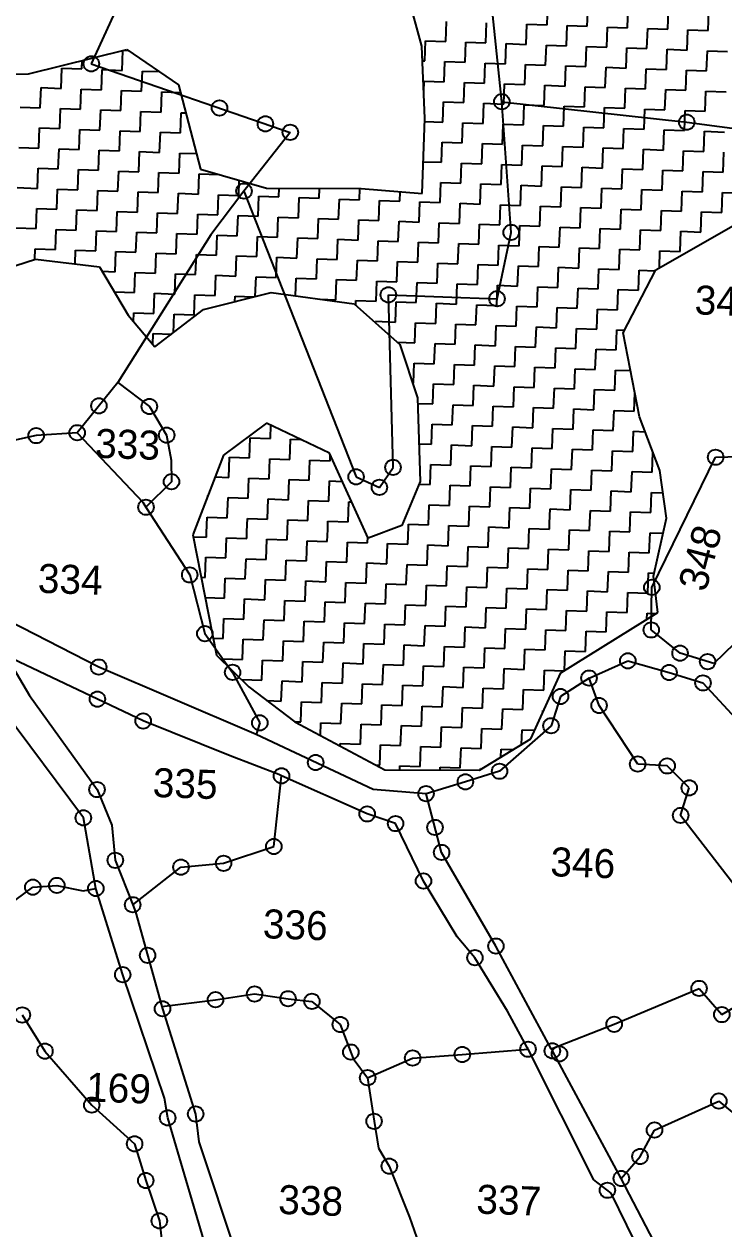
# Model space of a CAD drawing. Header units: metres. Extents: x 287345 to 291891, y 1993918 to 1999987.
# Drawn here: x 289617 to 289967, y 1996888 to 1997489 of the extents above; entities that cross this region are included whole.
import ezdxf
from ezdxf.enums import TextEntityAlignment as Align

# ---------------------------------------------------------------- set-up
doc = ezdxf.new("R2010")
doc.units = ezdxf.units.M
doc.header["$MEASUREMENT"] = 0
for name, color, linetype in [('POLY_HATCH', 12, 'Continuous'), ('POLY_PARCEL', 6, 'Continuous'), ('POLY_ROAD', 30, 'Continuous'), ('TEXT_PARCEL', 7, 'Continuous')]:
    doc.layers.add(name, color=color, linetype=linetype)
doc.styles.add('TEXT_MAP', font='')
doc.styles.get('TEXT_MAP').set_extended_font_data('Kruti Dev 050')

msp = doc.modelspace()

# ---------------------------------------------------------------- linework, layer by layer
for centre in [(289650.51, 1997469.42), (289855.59, 1997450.48), (289714.54, 1997447.39), (289737.47, 1997439.49), (289947.95, 1997440.27), (289749.93, 1997435.21), (289726.78, 1997405.89), (289860.27, 1997385.25), (289798.9, 1997354.07), (289853.18, 1997352.15), (289654.31, 1997298.68), (289679.5, 1997298.32), (289622.97, 1997283.83), (289643.47, 1997285.25), (289688.14, 1997284.03), (289962.4, 1997273), (289782.77, 1997263.22), (289801.24, 1997267.95), (289690.55, 1997260.82), (289794.43, 1997257.97), (289677.82, 1997248.06), (289699.67, 1997214.25), (289930.51, 1997208.06), (289707.24, 1997184.94), (289930.22, 1997186.82), (289944.61, 1997175.22), (289654.2, 1997168.25), (289918.55, 1997171.38), (289958.38, 1997170.98), (289721.08, 1997165.63), (289899.15, 1997162.76), (289939.15, 1997165.57), (289956.07, 1997160.35), (289653.55, 1997152.25), (289884.9, 1997153.57), (289904.16, 1997149.09), (289676.44, 1997141.35), (289734.72, 1997140.41), (289880.16, 1997138.97), (289762.57, 1997120.64), (289923.46, 1997119.86), (289938.2, 1997118.92), (289745.52, 1997113.99), (289854.45, 1997116.25), (289653.37, 1997107.09), (289837.38, 1997110.95), (289949.21, 1997107.98), (289817.74, 1997105.05), (289788.3, 1997094.94), (289944.92, 1997094.21), (289646.54, 1997093), (289802.51, 1997090.13), (289822.2, 1997088.21), (289741.67, 1997078.68), (289825.51, 1997075.72), (289662.51, 1997071.8), (289716.6, 1997070.29), (289695.31, 1997068.39), (289621.31, 1997058.37), (289633.29, 1997059.27), (289652.77, 1997057.71), (289816.45, 1997061.46), (289671.19, 1997049.6), (289852.63, 1997028.98), (289678.61, 1997024.35), (289842.14, 1997023.18), (289666.2, 1997014.69), (289732.09, 1997005.05), (289954.11, 1997007.83), (289686.06, 1996997.67), (289712.53, 1997002.2), (289748.82, 1997002.69), (289760.72, 1997001.38), (289616.05, 1996994.58), (289965.47, 1996994.77), (289774.9, 1996989.83), (289911.69, 1996989.92), (289627.35, 1996976.5), (289780.14, 1996976.05), (289835.85, 1996974.85), (289868.67, 1996977.47), (289880.83, 1996976.66), (289884.39, 1996975.19), (289811.02, 1996973.08), (289788.56, 1996963.26), (289650.72, 1996949.59), (289964.01, 1996951.61), (289702.64, 1996945.13), (289688.67, 1996943.23), (289791.77, 1996941.49), (289931.84, 1996937.14), (289672.15, 1996930.27), (289924.62, 1996923.9), (289799.38, 1996919.12), (289677.7, 1996911.95), (289915.28, 1996912.93), (289908.33, 1996907.07), (289684.51, 1996891.82)]:
    msp.add_circle(centre, 3.85)
at = {"layer": 'POLY_HATCH'}
for p, q in [((289815.64, 1997478.3), (289804.57, 1997518.99)), ((289619.1, 1997464.41), (289668.2, 1997476.57)), ((289668.2, 1997476.57), (289693.99, 1997458.98)), ((289817.14, 1997442.12), (289815.64, 1997478.3)), ((289569.01, 1997463.4), (289619.1, 1997464.41)), ((289693.99, 1997458.98), (289705.02, 1997416.9)), ((289815.82, 1997404.64), (289817.14, 1997442.12)), ((289705.02, 1997416.9), (289738.05, 1997407.4)), ((289738.05, 1997407.4), (289785.32, 1997407.11)), ((289785.32, 1997407.11), (289815.82, 1997404.64)), ((289932.55, 1997366.53), (289973.71, 1997390.08)), ((289583.31, 1997359.43), (289622.68, 1997371.93)), ((289622.68, 1997371.93), (289654.52, 1997368.03)), ((289654.52, 1997368.03), (289668.96, 1997343.89)), ((289916.15, 1997335.15), (289932.55, 1997366.53)), ((289706.6, 1997346.73), (289740.28, 1997355.27)), ((289740.28, 1997355.27), (289781.79, 1997349.63)), ((289682.31, 1997328.14), (289706.6, 1997346.73)), ((289781.79, 1997349.63), (289804.71, 1997329.36)), ((289668.96, 1997343.89), (289682.31, 1997328.14)), ((289924.4, 1997293.17), (289916.15, 1997335.15)), ((289804.71, 1997329.36), (289813.5, 1997302.65)), ((289813.5, 1997302.65), (289814.8, 1997260.92)), ((289737.97, 1997290.04), (289716.55, 1997274.12)), ((289769.42, 1997275.03), (289737.97, 1997290.04)), ((289934.57, 1997266.4), (289924.4, 1997293.17)), ((289716.55, 1997274.12), (289701.24, 1997234.36)), ((289788.77, 1997232.66), (289769.42, 1997275.03)), ((289937.9, 1997242.66), (289934.57, 1997266.4)), ((289814.8, 1997260.92), (289805.68, 1997239)), ((289931.32, 1997213.71), (289937.9, 1997242.66)), ((289805.68, 1997239), (289788.77, 1997232.66)), ((289701.24, 1997234.36), (289713.01, 1997174.19)), ((289933.46, 1997195.57), (289931.32, 1997213.71)), ((289885.11, 1997165.32), (289933.46, 1997195.57)), ((289713.01, 1997174.19), (289729.14, 1997158.34)), ((289870.05, 1997132.51), (289885.11, 1997165.32)), ((289729.14, 1997158.34), (289752.16, 1997140.85)), ((289752.16, 1997140.85), (289797.2, 1997117.02)), ((289844.46, 1997116.74), (289870.05, 1997132.51)), ((289797.2, 1997117.02), (289844.46, 1997116.74))]:
    msp.add_line(p, q, dxfattribs=at)
at = {"layer": 'POLY_HATCH', "linetype": 'Continuous'}
for p, q in [((289878.17, 1997488.85), (289878.53, 1997498.91)), ((289898.28, 1997488.14), (289898.64, 1997498.2)), ((289918.39, 1997487.43), (289918.75, 1997497.49)), ((289938.5, 1997486.72), (289938.86, 1997496.77)), ((289958.61, 1997486.01), (289958.97, 1997496.06)), ((289827.55, 1997480.58), (289827.9, 1997490.63)), ((289847.65, 1997479.87), (289848.01, 1997489.92)), ((289867.76, 1997479.15), (289868.12, 1997489.21)), ((289868.12, 1997489.21), (289878.17, 1997488.85)), ((289887.87, 1997478.44), (289888.23, 1997488.5)), ((289888.23, 1997488.5), (289898.28, 1997488.14)), ((289907.98, 1997477.73), (289908.34, 1997487.79)), ((289908.34, 1997487.79), (289918.39, 1997487.43)), ((289928.09, 1997477.02), (289928.45, 1997487.07)), ((289928.45, 1997487.07), (289938.5, 1997486.72)), ((289948.2, 1997476.31), (289948.56, 1997486.36)), ((289948.56, 1997486.36), (289958.61, 1997486.01)), ((289817.14, 1997470.88), (289817.49, 1997480.93)), ((289817.49, 1997480.93), (289827.55, 1997480.58)), ((289837.24, 1997470.17), (289837.6, 1997480.22)), ((289837.6, 1997480.22), (289847.65, 1997479.87)), ((289857.35, 1997469.46), (289857.71, 1997479.51)), ((289857.71, 1997479.51), (289867.76, 1997479.15)), ((289877.46, 1997468.74), (289877.82, 1997478.8)), ((289877.82, 1997478.8), (289887.87, 1997478.44)), ((289897.57, 1997468.03), (289897.93, 1997478.09)), ((289897.93, 1997478.09), (289907.98, 1997477.73)), ((289917.68, 1997467.32), (289918.04, 1997477.38)), ((289918.04, 1997477.38), (289928.09, 1997477.02)), ((289937.79, 1997466.61), (289938.14, 1997476.66)), ((289938.14, 1997476.66), (289948.2, 1997476.31)), ((289645.85, 1997466.87), (289646, 1997471.07)), ((289665.96, 1997466.16), (289666.31, 1997476.1)), ((289666.72, 1997476.2), (289668.85, 1997476.13)), ((289815.95, 1997470.92), (289817.14, 1997470.88)), ((289826.83, 1997460.47), (289827.19, 1997470.52)), ((289827.19, 1997470.52), (289837.24, 1997470.17)), ((289957.9, 1997465.9), (289958.25, 1997475.95)), ((289958.25, 1997475.95), (289968.31, 1997475.6)), ((289635.44, 1997457.17), (289635.8, 1997467.23)), ((289635.8, 1997467.23), (289645.85, 1997466.87)), ((289655.55, 1997456.46), (289655.91, 1997466.52)), ((289655.91, 1997466.52), (289665.96, 1997466.16)), ((289675.66, 1997455.75), (289676.02, 1997465.81)), ((289676.02, 1997465.81), (289684.42, 1997465.51)), ((289846.94, 1997459.76), (289847.3, 1997469.81)), ((289847.3, 1997469.81), (289857.35, 1997469.46)), ((289867.05, 1997459.05), (289867.41, 1997469.1)), ((289867.41, 1997469.1), (289877.46, 1997468.74)), ((289887.16, 1997458.33), (289887.52, 1997468.39)), ((289887.52, 1997468.39), (289897.57, 1997468.03)), ((289907.27, 1997457.62), (289907.63, 1997467.68)), ((289907.63, 1997467.68), (289917.68, 1997467.32)), ((289927.38, 1997456.91), (289927.73, 1997466.97)), ((289927.73, 1997466.97), (289937.79, 1997466.61)), ((289947.49, 1997456.2), (289947.84, 1997466.25)), ((289947.84, 1997466.25), (289957.9, 1997465.9)), ((289816.59, 1997455.46), (289816.78, 1997460.82)), ((289816.78, 1997460.82), (289826.83, 1997460.47)), ((289836.53, 1997450.06), (289836.89, 1997460.11)), ((289836.89, 1997460.11), (289846.94, 1997459.76)), ((289856.64, 1997449.35), (289857, 1997459.4)), ((289857, 1997459.4), (289867.05, 1997459.05)), ((289876.75, 1997448.64), (289877.11, 1997458.69)), ((289877.11, 1997458.69), (289887.16, 1997458.33)), ((289625.03, 1997447.48), (289625.39, 1997457.53)), ((289625.39, 1997457.53), (289635.44, 1997457.17)), ((289645.14, 1997446.76), (289645.5, 1997456.82)), ((289645.5, 1997456.82), (289655.55, 1997456.46)), ((289665.25, 1997446.05), (289665.61, 1997456.11)), ((289665.61, 1997456.11), (289675.66, 1997455.75)), ((289685.36, 1997445.34), (289685.72, 1997455.4)), ((289685.72, 1997455.4), (289695.02, 1997455.07)), ((289896.86, 1997447.92), (289897.22, 1997457.98)), ((289897.22, 1997457.98), (289907.27, 1997457.62)), ((289916.97, 1997447.21), (289917.32, 1997457.27)), ((289917.32, 1997457.27), (289927.38, 1997456.91)), ((289937.08, 1997446.5), (289937.43, 1997456.56)), ((289937.43, 1997456.56), (289947.49, 1997456.2)), ((289957.19, 1997445.79), (289957.54, 1997455.84)), ((289957.54, 1997455.84), (289967.6, 1997455.49)), ((289614.98, 1997447.83), (289625.03, 1997447.48)), ((289634.73, 1997437.07), (289635.09, 1997447.12)), ((289635.09, 1997447.12), (289645.14, 1997446.76)), ((289654.84, 1997436.35), (289655.2, 1997446.41)), ((289655.2, 1997446.41), (289665.25, 1997446.05)), ((289826.12, 1997440.36), (289826.48, 1997450.41)), ((289826.48, 1997450.41), (289836.53, 1997450.06)), ((289846.23, 1997439.65), (289846.59, 1997449.7)), ((289846.59, 1997449.7), (289856.64, 1997449.35)), ((289866.34, 1997438.94), (289866.7, 1997448.99)), ((289866.7, 1997448.99), (289876.75, 1997448.64)), ((289886.45, 1997438.23), (289886.8, 1997448.28)), ((289886.8, 1997448.28), (289896.86, 1997447.92)), ((289906.56, 1997437.51), (289906.91, 1997447.57)), ((289906.91, 1997447.57), (289916.97, 1997447.21)), ((289926.67, 1997436.8), (289927.02, 1997446.86)), ((289927.02, 1997446.86), (289937.08, 1997446.5)), ((289674.95, 1997435.64), (289675.3, 1997445.7)), ((289675.3, 1997445.7), (289685.36, 1997445.34)), ((289695.06, 1997434.93), (289695.41, 1997444.99)), ((289695.41, 1997444.99), (289697.68, 1997444.91)), ((289817.09, 1997440.68), (289826.12, 1997440.36)), ((289946.78, 1997436.09), (289947.13, 1997446.15)), ((289947.13, 1997446.15), (289957.19, 1997445.79)), ((289624.32, 1997427.37), (289624.68, 1997437.42)), ((289624.68, 1997437.42), (289634.73, 1997437.07)), ((289644.43, 1997426.66), (289644.79, 1997436.71)), ((289644.79, 1997436.71), (289654.84, 1997436.35)), ((289664.54, 1997425.94), (289664.89, 1997436)), ((289664.89, 1997436), (289674.95, 1997435.64)), ((289684.65, 1997425.23), (289685, 1997435.29)), ((289685, 1997435.29), (289695.06, 1997434.93)), ((289835.82, 1997429.95), (289836.18, 1997440)), ((289836.18, 1997440), (289846.23, 1997439.65)), ((289855.93, 1997429.24), (289856.29, 1997439.29)), ((289856.29, 1997439.29), (289866.34, 1997438.94)), ((289876.04, 1997428.53), (289876.39, 1997438.58)), ((289876.39, 1997438.58), (289886.45, 1997438.23)), ((289896.15, 1997427.82), (289896.5, 1997437.87)), ((289896.5, 1997437.87), (289906.56, 1997437.51)), ((289916.26, 1997427.1), (289916.61, 1997437.16)), ((289916.61, 1997437.16), (289926.67, 1997436.8)), ((289936.37, 1997426.39), (289936.72, 1997436.45)), ((289936.72, 1997436.45), (289946.78, 1997436.09)), ((289956.47, 1997425.68), (289956.83, 1997435.73)), ((289956.83, 1997435.73), (289966.89, 1997435.38)), ((289825.41, 1997420.25), (289825.77, 1997430.31)), ((289825.77, 1997430.31), (289835.82, 1997429.95)), ((289845.52, 1997419.54), (289845.88, 1997429.59)), ((289845.88, 1997429.59), (289855.93, 1997429.24)), ((289865.63, 1997418.83), (289865.98, 1997428.88)), ((289865.98, 1997428.88), (289876.04, 1997428.53)), ((289614.27, 1997427.72), (289624.32, 1997427.37)), ((289634.02, 1997416.96), (289634.38, 1997427.01)), ((289634.38, 1997427.01), (289644.43, 1997426.66)), ((289654.13, 1997416.25), (289654.48, 1997426.3)), ((289654.48, 1997426.3), (289664.54, 1997425.94)), ((289674.24, 1997415.53), (289674.59, 1997425.59)), ((289674.59, 1997425.59), (289684.65, 1997425.23)), ((289694.35, 1997414.82), (289694.7, 1997424.88)), ((289694.7, 1997424.88), (289703.01, 1997424.58)), ((289885.74, 1997418.12), (289886.09, 1997428.17)), ((289886.09, 1997428.17), (289896.15, 1997427.82)), ((289905.85, 1997417.4), (289906.2, 1997427.46)), ((289906.2, 1997427.46), (289916.26, 1997427.1)), ((289925.96, 1997416.69), (289926.31, 1997426.75)), ((289926.31, 1997426.75), (289936.37, 1997426.39)), ((289946.06, 1997415.98), (289946.42, 1997426.04)), ((289946.42, 1997426.04), (289956.47, 1997425.68)), ((289966.17, 1997415.27), (289966.53, 1997425.32)), ((289623.61, 1997407.26), (289623.97, 1997417.31)), ((289623.97, 1997417.31), (289634.02, 1997416.96)), ((289643.72, 1997406.55), (289644.07, 1997416.6)), ((289644.07, 1997416.6), (289654.13, 1997416.25)), ((289816.38, 1997420.57), (289825.41, 1997420.25)), ((289835.11, 1997409.84), (289835.47, 1997419.9)), ((289835.47, 1997419.9), (289845.52, 1997419.54)), ((289855.22, 1997409.13), (289855.57, 1997419.18)), ((289855.57, 1997419.18), (289865.63, 1997418.83)), ((289875.33, 1997408.42), (289875.68, 1997418.47)), ((289875.68, 1997418.47), (289885.74, 1997418.12)), ((289895.44, 1997407.71), (289895.79, 1997417.76)), ((289895.79, 1997417.76), (289905.85, 1997417.4)), ((289915.55, 1997406.99), (289915.9, 1997417.05)), ((289915.9, 1997417.05), (289925.96, 1997416.69)), ((289935.65, 1997406.28), (289936.01, 1997416.34)), ((289936.01, 1997416.34), (289946.06, 1997415.98)), ((289663.83, 1997405.83), (289664.18, 1997415.89)), ((289664.18, 1997415.89), (289674.24, 1997415.53)), ((289683.94, 1997405.12), (289684.29, 1997415.18)), ((289684.29, 1997415.18), (289694.35, 1997414.82)), ((289704.05, 1997404.41), (289704.4, 1997414.47)), ((289704.4, 1997414.47), (289714.46, 1997414.11)), ((289714.46, 1997414.11), (289714.46, 1997414.19)), ((289724.15, 1997403.7), (289724.42, 1997411.32)), ((289955.76, 1997405.57), (289956.12, 1997415.63)), ((289956.12, 1997415.63), (289966.17, 1997415.27)), ((289613.55, 1997407.61), (289623.61, 1997407.26)), ((289633.31, 1997396.85), (289633.66, 1997406.9)), ((289633.66, 1997406.9), (289643.72, 1997406.55)), ((289653.42, 1997396.14), (289653.77, 1997406.19)), ((289653.77, 1997406.19), (289663.83, 1997405.83)), ((289673.53, 1997395.42), (289673.88, 1997405.48)), ((289673.88, 1997405.48), (289683.94, 1997405.12)), ((289693.63, 1997394.71), (289693.99, 1997404.77)), ((289693.99, 1997404.77), (289704.05, 1997404.41)), ((289744.26, 1997402.99), (289744.42, 1997407.36)), ((289764.37, 1997402.28), (289764.55, 1997407.24)), ((289784.48, 1997401.57), (289784.68, 1997407.12)), ((289804.59, 1997400.85), (289804.76, 1997405.54)), ((289824.7, 1997400.14), (289825.05, 1997410.2)), ((289825.05, 1997410.2), (289835.11, 1997409.84)), ((289844.81, 1997399.43), (289845.16, 1997409.49)), ((289845.16, 1997409.49), (289855.22, 1997409.13)), ((289864.92, 1997398.72), (289865.27, 1997408.77)), ((289865.27, 1997408.77), (289875.33, 1997408.42)), ((289885.03, 1997398.01), (289885.38, 1997408.06)), ((289885.38, 1997408.06), (289895.44, 1997407.71)), ((289905.14, 1997397.3), (289905.49, 1997407.35)), ((289905.49, 1997407.35), (289915.55, 1997406.99)), ((289925.24, 1997396.58), (289925.6, 1997406.64)), ((289925.6, 1997406.64), (289935.65, 1997406.28)), ((289945.35, 1997395.87), (289945.71, 1997405.93)), ((289945.71, 1997405.93), (289955.76, 1997405.57)), ((289965.46, 1997395.16), (289965.82, 1997405.22)), ((289965.82, 1997405.22), (289975.87, 1997404.86)), ((289713.74, 1997394), (289714.1, 1997404.06)), ((289714.1, 1997404.06), (289724.15, 1997403.7)), ((289733.85, 1997393.29), (289734.21, 1997403.34)), ((289734.21, 1997403.34), (289744.26, 1997402.99)), ((289753.96, 1997392.58), (289754.32, 1997402.63)), ((289754.32, 1997402.63), (289764.37, 1997402.28)), ((289774.07, 1997391.87), (289774.43, 1997401.92)), ((289774.43, 1997401.92), (289784.48, 1997401.57)), ((289794.18, 1997391.16), (289794.54, 1997401.21)), ((289794.54, 1997401.21), (289804.59, 1997400.85)), ((289814.29, 1997390.44), (289814.64, 1997400.5)), ((289814.64, 1997400.5), (289824.7, 1997400.14)), ((289834.4, 1997389.73), (289834.75, 1997399.79)), ((289834.75, 1997399.79), (289844.81, 1997399.43)), ((289854.51, 1997389.02), (289854.86, 1997399.07)), ((289854.86, 1997399.07), (289864.92, 1997398.72)), ((289874.62, 1997388.31), (289874.97, 1997398.36)), ((289874.97, 1997398.36), (289885.03, 1997398.01)), ((289622.9, 1997387.15), (289623.25, 1997397.2)), ((289623.25, 1997397.2), (289633.31, 1997396.85)), ((289643.01, 1997386.44), (289643.36, 1997396.49)), ((289643.36, 1997396.49), (289653.42, 1997396.14)), ((289663.12, 1997385.73), (289663.47, 1997395.78)), ((289663.47, 1997395.78), (289673.53, 1997395.42)), ((289683.22, 1997385.01), (289683.58, 1997395.07)), ((289683.58, 1997395.07), (289693.63, 1997394.71)), ((289703.33, 1997384.3), (289703.69, 1997394.36)), ((289703.69, 1997394.36), (289713.74, 1997394)), ((289723.44, 1997383.59), (289723.8, 1997393.65)), ((289723.8, 1997393.65), (289733.85, 1997393.29)), ((289743.55, 1997382.88), (289743.91, 1997392.93)), ((289743.91, 1997392.93), (289753.96, 1997392.58)), ((289894.72, 1997387.6), (289895.08, 1997397.65)), ((289895.08, 1997397.65), (289905.14, 1997397.3)), ((289914.83, 1997386.89), (289915.19, 1997396.94)), ((289915.19, 1997396.94), (289925.24, 1997396.58)), ((289934.94, 1997386.17), (289935.3, 1997396.23)), ((289935.3, 1997396.23), (289945.35, 1997395.87)), ((289955.05, 1997385.46), (289955.41, 1997395.52)), ((289955.41, 1997395.52), (289965.46, 1997395.16)), ((289612.84, 1997387.5), (289622.9, 1997387.15)), ((289632.6, 1997376.74), (289632.95, 1997386.79)), ((289632.95, 1997386.79), (289643.01, 1997386.44)), ((289763.66, 1997382.17), (289764.02, 1997392.22)), ((289764.02, 1997392.22), (289774.07, 1997391.87)), ((289783.77, 1997381.46), (289784.13, 1997391.51)), ((289784.13, 1997391.51), (289794.18, 1997391.16)), ((289803.88, 1997380.74), (289804.23, 1997390.8)), ((289804.23, 1997390.8), (289814.29, 1997390.44)), ((289823.99, 1997380.03), (289824.34, 1997390.09)), ((289824.34, 1997390.09), (289834.4, 1997389.73)), ((289844.1, 1997379.32), (289844.45, 1997389.38)), ((289844.45, 1997389.38), (289854.51, 1997389.02)), ((289864.21, 1997378.61), (289864.56, 1997388.66)), ((289864.56, 1997388.66), (289874.62, 1997388.31)), ((289884.31, 1997377.9), (289884.67, 1997387.95)), ((289884.67, 1997387.95), (289894.72, 1997387.6)), ((289904.42, 1997377.19), (289904.78, 1997387.24)), ((289904.78, 1997387.24), (289914.83, 1997386.89)), ((289924.53, 1997376.48), (289924.89, 1997386.53)), ((289924.89, 1997386.53), (289934.94, 1997386.17)), ((289652.71, 1997376.03), (289653.06, 1997386.08)), ((289653.06, 1997386.08), (289663.12, 1997385.73)), ((289672.81, 1997375.32), (289673.17, 1997385.37)), ((289673.17, 1997385.37), (289683.22, 1997385.01)), ((289692.92, 1997374.6), (289693.28, 1997384.66)), ((289693.28, 1997384.66), (289703.33, 1997384.3)), ((289713.03, 1997373.89), (289713.39, 1997383.95)), ((289713.39, 1997383.95), (289723.44, 1997383.59)), ((289733.14, 1997373.18), (289733.5, 1997383.24)), ((289733.5, 1997383.24), (289743.55, 1997382.88)), ((289753.25, 1997372.47), (289753.61, 1997382.52)), ((289753.61, 1997382.52), (289763.66, 1997382.17)), ((289773.36, 1997371.76), (289773.72, 1997381.81)), ((289773.72, 1997381.81), (289783.77, 1997381.46)), ((289793.47, 1997371.05), (289793.82, 1997381.1)), ((289793.82, 1997381.1), (289803.88, 1997380.74)), ((289813.58, 1997370.33), (289813.93, 1997380.39)), ((289813.93, 1997380.39), (289823.99, 1997380.03)), ((289944.64, 1997375.76), (289945, 1997385.82)), ((289945, 1997385.82), (289955.05, 1997385.46)), ((289622.36, 1997371.83), (289622.54, 1997377.09)), ((289622.54, 1997377.09), (289632.6, 1997376.74)), ((289642.41, 1997369.51), (289642.65, 1997376.38)), ((289642.65, 1997376.38), (289652.71, 1997376.03)), ((289662.4, 1997365.62), (289662.76, 1997375.67)), ((289662.76, 1997375.67), (289672.81, 1997375.32)), ((289682.51, 1997364.91), (289682.87, 1997374.96)), ((289682.87, 1997374.96), (289692.92, 1997374.6)), ((289702.62, 1997364.19), (289702.98, 1997374.25)), ((289702.98, 1997374.25), (289713.03, 1997373.89)), ((289833.69, 1997369.62), (289834.04, 1997379.68)), ((289834.04, 1997379.68), (289844.1, 1997379.32)), ((289853.8, 1997368.91), (289854.15, 1997378.97)), ((289854.15, 1997378.97), (289864.21, 1997378.61)), ((289873.9, 1997368.2), (289874.26, 1997378.25)), ((289874.26, 1997378.25), (289884.31, 1997377.9)), ((289894.01, 1997367.49), (289894.37, 1997377.54)), ((289894.37, 1997377.54), (289904.42, 1997377.19)), ((289914.12, 1997366.78), (289914.48, 1997376.83)), ((289914.48, 1997376.83), (289924.53, 1997376.48)), ((289934.28, 1997367.52), (289934.59, 1997376.12)), ((289934.59, 1997376.12), (289944.64, 1997375.76)), ((289722.73, 1997363.48), (289723.09, 1997373.54)), ((289723.09, 1997373.54), (289733.14, 1997373.18)), ((289742.84, 1997362.77), (289743.2, 1997372.83)), ((289743.2, 1997372.83), (289753.25, 1997372.47)), ((289762.95, 1997362.06), (289763.3, 1997372.11)), ((289763.3, 1997372.11), (289773.36, 1997371.76)), ((289783.06, 1997361.35), (289783.41, 1997371.4)), ((289783.41, 1997371.4), (289793.47, 1997371.05)), ((289803.17, 1997360.64), (289803.52, 1997370.69)), ((289803.52, 1997370.69), (289813.58, 1997370.33)), ((289823.28, 1997359.92), (289823.63, 1997369.98)), ((289823.63, 1997369.98), (289833.69, 1997369.62)), ((289843.38, 1997359.21), (289843.74, 1997369.27)), ((289843.74, 1997369.27), (289853.8, 1997368.91)), ((289863.49, 1997358.5), (289863.85, 1997368.56)), ((289863.85, 1997368.56), (289873.9, 1997368.2)), ((289655.83, 1997365.85), (289662.4, 1997365.62)), ((289672.1, 1997355.21), (289672.46, 1997365.26)), ((289672.46, 1997365.26), (289682.51, 1997364.91)), ((289692.21, 1997354.49), (289692.57, 1997364.55)), ((289692.57, 1997364.55), (289702.62, 1997364.19)), ((289712.32, 1997353.78), (289712.68, 1997363.84)), ((289712.68, 1997363.84), (289722.73, 1997363.48)), ((289732.44, 1997353.28), (289732.79, 1997363.13)), ((289732.79, 1997363.13), (289742.84, 1997362.77)), ((289752.58, 1997353.6), (289752.89, 1997362.41)), ((289752.89, 1997362.41), (289762.95, 1997362.06)), ((289883.6, 1997357.79), (289883.96, 1997367.84)), ((289883.96, 1997367.84), (289894.01, 1997367.49)), ((289903.71, 1997357.08), (289904.07, 1997367.13)), ((289904.07, 1997367.13), (289914.12, 1997366.78)), ((289923.82, 1997356.37), (289924.18, 1997366.42)), ((289924.18, 1997366.42), (289932.35, 1997366.13)), ((289772.65, 1997351.65), (289773, 1997361.7)), ((289773, 1997361.7), (289783.06, 1997361.35)), ((289792.76, 1997350.94), (289793.11, 1997360.99)), ((289793.11, 1997360.99), (289803.17, 1997360.64)), ((289812.87, 1997350.23), (289813.22, 1997360.28)), ((289813.22, 1997360.28), (289823.28, 1997359.92)), ((289832.97, 1997349.51), (289833.33, 1997359.57)), ((289833.33, 1997359.57), (289843.38, 1997359.21)), ((289853.08, 1997348.8), (289853.44, 1997358.86)), ((289853.44, 1997358.86), (289863.49, 1997358.5)), ((289873.19, 1997348.09), (289873.55, 1997358.15)), ((289873.55, 1997358.15), (289883.6, 1997357.79)), ((289893.3, 1997347.38), (289893.66, 1997357.43)), ((289893.66, 1997357.43), (289903.71, 1997357.08)), ((289913.41, 1997346.67), (289913.77, 1997356.72)), ((289913.77, 1997356.72), (289923.82, 1997356.37)), ((289662.04, 1997355.46), (289662.05, 1997355.56)), ((289662.05, 1997355.56), (289672.1, 1997355.21)), ((289681.8, 1997344.8), (289682.16, 1997354.85)), ((289682.16, 1997354.85), (289692.21, 1997354.49)), ((289701.91, 1997344.08), (289702.27, 1997354.14)), ((289702.27, 1997354.14), (289712.32, 1997353.78)), ((289722.28, 1997350.7), (289722.38, 1997353.43)), ((289722.38, 1997353.43), (289731.72, 1997353.1)), ((289764.9, 1997351.92), (289772.65, 1997351.65)), ((289782.62, 1997348.9), (289782.7, 1997351.29)), ((289782.7, 1997351.29), (289792.76, 1997350.94)), ((289802.46, 1997340.53), (289802.81, 1997350.58)), ((289802.81, 1997350.58), (289812.87, 1997350.23)), ((289671.59, 1997340.79), (289671.75, 1997345.15)), ((289671.75, 1997345.15), (289681.8, 1997344.8)), ((289691.53, 1997335.19), (289691.86, 1997344.44)), ((289691.86, 1997344.44), (289701.91, 1997344.08)), ((289822.56, 1997339.82), (289822.92, 1997349.87)), ((289822.92, 1997349.87), (289832.97, 1997349.51)), ((289842.67, 1997339.1), (289843.03, 1997349.16)), ((289843.03, 1997349.16), (289853.08, 1997348.8)), ((289862.78, 1997338.39), (289863.14, 1997348.45)), ((289863.14, 1997348.45), (289873.19, 1997348.09)), ((289882.89, 1997337.68), (289883.25, 1997347.74)), ((289883.25, 1997347.74), (289893.3, 1997347.38)), ((289903, 1997336.97), (289903.36, 1997347.02)), ((289903.36, 1997347.02), (289913.41, 1997346.67)), ((289792.38, 1997340.27), (289792.4, 1997340.88)), ((289792.4, 1997340.88), (289802.46, 1997340.53)), ((289812.15, 1997330.12), (289812.51, 1997340.17)), ((289812.51, 1997340.17), (289822.56, 1997339.82)), ((289832.26, 1997329.4), (289832.62, 1997339.46)), ((289832.62, 1997339.46), (289842.67, 1997339.1)), ((289852.37, 1997328.69), (289852.73, 1997338.75)), ((289852.73, 1997338.75), (289862.78, 1997338.39)), ((289681.26, 1997329.38), (289681.45, 1997334.74)), ((289681.45, 1997334.74), (289690.52, 1997334.42)), ((289872.48, 1997327.98), (289872.84, 1997338.04)), ((289872.84, 1997338.04), (289882.89, 1997337.68)), ((289892.59, 1997327.27), (289892.95, 1997337.32)), ((289892.95, 1997337.32), (289903, 1997336.97)), ((289912.7, 1997326.56), (289913.05, 1997336.61)), ((289913.05, 1997336.61), (289916.84, 1997336.48)), ((289803.51, 1997330.42), (289812.15, 1997330.12)), ((289821.85, 1997319.71), (289822.21, 1997329.76)), ((289822.21, 1997329.76), (289832.26, 1997329.4)), ((289841.96, 1997318.99), (289842.32, 1997329.05)), ((289842.32, 1997329.05), (289852.37, 1997328.69)), ((289862.07, 1997318.28), (289862.43, 1997328.34)), ((289862.43, 1997328.34), (289872.48, 1997327.98)), ((289882.18, 1997317.57), (289882.54, 1997327.63)), ((289882.54, 1997327.63), (289892.59, 1997327.27)), ((289902.29, 1997316.86), (289902.64, 1997326.91)), ((289902.64, 1997326.91), (289912.7, 1997326.56)), ((289811.44, 1997310.01), (289811.8, 1997320.06)), ((289811.8, 1997320.06), (289821.85, 1997319.71)), ((289831.55, 1997309.3), (289831.91, 1997319.35)), ((289831.91, 1997319.35), (289841.96, 1997318.99)), ((289851.66, 1997308.58), (289852.02, 1997318.64)), ((289852.02, 1997318.64), (289862.07, 1997318.28)), ((289871.77, 1997307.87), (289872.13, 1997317.93)), ((289872.13, 1997317.93), (289882.18, 1997317.57)), ((289891.88, 1997307.16), (289892.23, 1997317.22)), ((289892.23, 1997317.22), (289902.29, 1997316.86)), ((289911.99, 1997306.45), (289912.34, 1997316.5)), ((289912.34, 1997316.5), (289919.86, 1997316.24)), ((289811.07, 1997310.02), (289811.44, 1997310.01)), ((289821.14, 1997299.6), (289821.5, 1997309.65)), ((289821.5, 1997309.65), (289831.55, 1997309.3)), ((289841.25, 1997298.89), (289841.61, 1997308.94)), ((289841.61, 1997308.94), (289851.66, 1997308.58)), ((289861.36, 1997298.17), (289861.71, 1997308.23)), ((289861.71, 1997308.23), (289871.77, 1997307.87)), ((289881.47, 1997297.46), (289881.82, 1997307.52)), ((289881.82, 1997307.52), (289891.88, 1997307.16)), ((289901.58, 1997296.75), (289901.93, 1997306.81)), ((289901.93, 1997306.81), (289911.99, 1997306.45)), ((289921.69, 1997296.04), (289922.01, 1997305.29)), ((289813.58, 1997299.86), (289821.14, 1997299.6)), ((289830.84, 1997289.19), (289831.2, 1997299.24)), ((289831.2, 1997299.24), (289841.25, 1997298.89)), ((289850.95, 1997288.48), (289851.3, 1997298.53)), ((289851.3, 1997298.53), (289861.36, 1997298.17)), ((289871.06, 1997287.76), (289871.41, 1997297.82)), ((289871.41, 1997297.82), (289881.47, 1997297.46)), ((289891.17, 1997287.05), (289891.52, 1997297.11)), ((289891.52, 1997297.11), (289901.58, 1997296.75)), ((289911.28, 1997286.34), (289911.63, 1997296.4)), ((289911.63, 1997296.4), (289921.69, 1997296.04)), ((289739.99, 1997282.33), (289740.23, 1997288.96)), ((289820.43, 1997279.49), (289820.79, 1997289.54)), ((289820.79, 1997289.54), (289830.84, 1997289.19)), ((289840.54, 1997278.78), (289840.89, 1997288.83)), ((289840.89, 1997288.83), (289850.95, 1997288.48)), ((289860.65, 1997278.07), (289861, 1997288.12)), ((289861, 1997288.12), (289871.06, 1997287.76)), ((289880.76, 1997277.35), (289881.11, 1997287.41)), ((289881.11, 1997287.41), (289891.17, 1997287.05)), ((289900.87, 1997276.64), (289901.22, 1997286.7)), ((289901.22, 1997286.7), (289911.28, 1997286.34)), ((289920.97, 1997275.93), (289921.33, 1997285.98)), ((289921.33, 1997285.98), (289927.21, 1997285.78)), ((289729.58, 1997272.64), (289729.94, 1997282.69)), ((289729.94, 1997282.69), (289739.99, 1997282.33)), ((289749.69, 1997271.92), (289750.05, 1997281.98)), ((289750.05, 1997281.98), (289755.24, 1997281.8)), ((289814.21, 1997279.71), (289820.43, 1997279.49)), ((289830.13, 1997269.08), (289830.48, 1997279.13)), ((289830.48, 1997279.13), (289840.54, 1997278.78)), ((289850.24, 1997268.37), (289850.59, 1997278.42)), ((289850.59, 1997278.42), (289860.65, 1997278.07)), ((289719.17, 1997262.94), (289719.53, 1997272.99)), ((289719.53, 1997272.99), (289729.58, 1997272.64)), ((289739.28, 1997262.23), (289739.64, 1997272.28)), ((289739.64, 1997272.28), (289749.69, 1997271.92)), ((289769.8, 1997271.21), (289769.9, 1997273.97)), ((289870.35, 1997267.65), (289870.7, 1997277.71)), ((289870.7, 1997277.71), (289880.76, 1997277.35)), ((289890.46, 1997266.94), (289890.81, 1997277)), ((289890.81, 1997277), (289900.87, 1997276.64)), ((289910.56, 1997266.23), (289910.92, 1997276.29)), ((289910.92, 1997276.29), (289920.97, 1997275.93)), ((289930.67, 1997265.52), (289931.03, 1997275.57)), ((289931.03, 1997275.57), (289931.09, 1997275.57)), ((289759.39, 1997261.51), (289759.75, 1997271.57)), ((289759.75, 1997271.57), (289769.8, 1997271.21)), ((289819.72, 1997259.38), (289820.07, 1997269.43)), ((289820.07, 1997269.43), (289830.13, 1997269.08)), ((289839.83, 1997258.67), (289840.18, 1997268.72)), ((289840.18, 1997268.72), (289850.24, 1997268.37)), ((289859.94, 1997257.96), (289860.29, 1997268.01)), ((289860.29, 1997268.01), (289870.35, 1997267.65)), ((289880.04, 1997257.24), (289880.4, 1997267.3)), ((289880.4, 1997267.3), (289890.46, 1997266.94)), ((289900.15, 1997256.53), (289900.51, 1997266.59)), ((289900.51, 1997266.59), (289910.56, 1997266.23)), ((289712.34, 1997263.18), (289719.17, 1997262.94)), ((289728.87, 1997252.53), (289729.23, 1997262.58)), ((289729.23, 1997262.58), (289739.28, 1997262.23)), ((289748.98, 1997251.82), (289749.34, 1997261.87)), ((289749.34, 1997261.87), (289759.39, 1997261.51)), ((289769.09, 1997251.1), (289769.45, 1997261.16)), ((289769.45, 1997261.16), (289775.86, 1997260.93)), ((289920.26, 1997255.82), (289920.62, 1997265.88)), ((289920.62, 1997265.88), (289930.67, 1997265.52)), ((289708.76, 1997253.24), (289708.79, 1997253.97)), ((289814.24, 1997259.57), (289819.72, 1997259.38)), ((289829.42, 1997248.97), (289829.77, 1997259.02)), ((289829.77, 1997259.02), (289839.83, 1997258.67)), ((289849.53, 1997248.26), (289849.88, 1997258.31)), ((289849.88, 1997258.31), (289859.94, 1997257.96)), ((289869.63, 1997247.55), (289869.99, 1997257.6)), ((289869.99, 1997257.6), (289880.04, 1997257.24)), ((289889.74, 1997246.83), (289890.1, 1997256.89)), ((289890.1, 1997256.89), (289900.15, 1997256.53)), ((289909.85, 1997246.12), (289910.21, 1997256.18)), ((289910.21, 1997256.18), (289920.26, 1997255.82)), ((289929.96, 1997245.41), (289930.32, 1997255.47)), ((289930.32, 1997255.47), (289936.14, 1997255.26)), ((289708.51, 1997253.25), (289708.76, 1997253.24)), ((289718.46, 1997242.83), (289718.82, 1997252.88)), ((289718.82, 1997252.88), (289728.87, 1997252.53)), ((289738.57, 1997242.12), (289738.93, 1997252.17)), ((289738.93, 1997252.17), (289748.98, 1997251.82)), ((289758.68, 1997241.41), (289759.04, 1997251.46)), ((289759.04, 1997251.46), (289769.09, 1997251.1)), ((289778.79, 1997240.69), (289779.14, 1997250.75)), ((289779.14, 1997250.75), (289780.53, 1997250.7)), ((289819.01, 1997239.27), (289819.36, 1997249.32)), ((289819.36, 1997249.32), (289829.42, 1997248.97)), ((289839.13, 1997238.94), (289839.47, 1997248.61)), ((289839.47, 1997248.61), (289849.53, 1997248.26)), ((289708.13, 1997235.35), (289708.41, 1997243.18)), ((289708.41, 1997243.18), (289718.46, 1997242.83)), ((289728.28, 1997235.91), (289728.52, 1997242.47)), ((289728.52, 1997242.47), (289738.57, 1997242.12)), ((289859.28, 1997239.49), (289859.58, 1997247.9)), ((289859.58, 1997247.9), (289869.63, 1997247.55)), ((289879.44, 1997240.04), (289879.69, 1997247.19)), ((289879.69, 1997247.19), (289889.74, 1997246.83)), ((289899.59, 1997240.59), (289899.8, 1997246.48)), ((289899.8, 1997246.48), (289909.85, 1997246.12)), ((289919.74, 1997241.14), (289919.91, 1997245.77)), ((289919.91, 1997245.77), (289929.96, 1997245.41)), ((289728.16, 1997232.42), (289728.28, 1997235.91)), ((289748.27, 1997231.71), (289748.44, 1997236.46)), ((289748.44, 1997236.46), (289748.63, 1997241.76)), ((289748.63, 1997241.76), (289758.68, 1997241.41)), ((289768.38, 1997230.99), (289768.59, 1997237.01)), ((289768.59, 1997237.01), (289768.73, 1997241.05)), ((289768.73, 1997241.05), (289778.79, 1997240.69)), ((289808.6, 1997229.57), (289808.9, 1997238.11)), ((289808.9, 1997238.11), (289808.95, 1997239.63)), ((289808.95, 1997239.63), (289819.01, 1997239.27)), ((289828.71, 1997228.86), (289829.05, 1997238.66)), ((289829.05, 1997238.66), (289829.06, 1997238.91)), ((289829.06, 1997238.91), (289833.1, 1997238.77)), ((289833.1, 1997238.77), (289839.12, 1997238.56)), ((289839.12, 1997238.56), (289839.13, 1997238.94)), ((289848.81, 1997228.15), (289849.17, 1997238.2)), ((289849.17, 1997238.2), (289859.22, 1997237.85)), ((289859.22, 1997237.85), (289859.28, 1997239.49)), ((289868.92, 1997227.44), (289869.28, 1997237.49)), ((289869.28, 1997237.49), (289879.33, 1997237.14)), ((289879.33, 1997237.14), (289879.44, 1997240.04)), ((289889.03, 1997226.73), (289889.39, 1997236.78)), ((289889.39, 1997236.78), (289899.44, 1997236.42)), ((289899.44, 1997236.42), (289899.59, 1997240.59)), ((289909.14, 1997226.01), (289909.5, 1997236.07)), ((289909.5, 1997236.07), (289919.55, 1997235.71)), ((289919.55, 1997235.71), (289919.74, 1997241.14)), ((289701.43, 1997233.36), (289708.05, 1997233.13)), ((289708.05, 1997233.13), (289708.13, 1997235.35)), ((289717.75, 1997222.72), (289718.11, 1997232.77)), ((289718.11, 1997232.77), (289728.16, 1997232.42)), ((289737.86, 1997222.01), (289738.21, 1997232.06)), ((289738.21, 1997232.06), (289748.27, 1997231.71)), ((289757.97, 1997221.3), (289758.32, 1997231.35)), ((289758.32, 1997231.35), (289768.38, 1997230.99)), ((289778.08, 1997220.58), (289778.43, 1997230.64)), ((289778.43, 1997230.64), (289788.49, 1997230.28)), ((289788.49, 1997230.28), (289788.59, 1997233.07)), ((289798.19, 1997219.87), (289798.54, 1997229.93)), ((289798.54, 1997229.93), (289808.6, 1997229.57)), ((289929.25, 1997225.3), (289929.61, 1997235.36)), ((289929.61, 1997235.36), (289936.19, 1997235.12)), ((289818.29, 1997219.16), (289818.65, 1997229.22)), ((289818.65, 1997229.22), (289828.71, 1997228.86)), ((289838.4, 1997218.45), (289838.76, 1997228.5)), ((289838.76, 1997228.5), (289848.81, 1997228.15)), ((289858.51, 1997217.74), (289858.87, 1997227.79)), ((289858.87, 1997227.79), (289868.92, 1997227.44)), ((289878.62, 1997217.03), (289878.98, 1997227.08)), ((289878.98, 1997227.08), (289889.03, 1997226.73)), ((289898.73, 1997216.32), (289899.09, 1997226.37)), ((289899.09, 1997226.37), (289909.14, 1997226.01)), ((289918.84, 1997215.6), (289919.2, 1997225.66)), ((289919.2, 1997225.66), (289929.25, 1997225.3)), ((289707.34, 1997213.02), (289707.7, 1997223.08)), ((289707.7, 1997223.08), (289717.75, 1997222.72)), ((289727.45, 1997212.31), (289727.8, 1997222.36)), ((289727.8, 1997222.36), (289737.86, 1997222.01)), ((289747.56, 1997211.6), (289747.91, 1997221.65)), ((289747.91, 1997221.65), (289757.97, 1997221.3)), ((289767.67, 1997210.89), (289768.02, 1997220.94)), ((289768.02, 1997220.94), (289778.08, 1997220.58)), ((289787.78, 1997210.17), (289788.13, 1997220.23)), ((289788.13, 1997220.23), (289798.19, 1997219.87)), ((289807.88, 1997209.46), (289808.24, 1997219.52)), ((289808.24, 1997219.52), (289818.29, 1997219.16)), ((289827.99, 1997208.75), (289828.35, 1997218.81)), ((289828.35, 1997218.81), (289838.4, 1997218.45)), ((289848.1, 1997208.04), (289848.46, 1997218.09)), ((289848.46, 1997218.09), (289858.51, 1997217.74)), ((289705.4, 1997213.09), (289707.34, 1997213.02)), ((289717.04, 1997202.61), (289717.39, 1997212.66)), ((289717.39, 1997212.66), (289727.45, 1997212.31)), ((289737.15, 1997201.9), (289737.5, 1997211.95)), ((289737.5, 1997211.95), (289747.56, 1997211.6)), ((289868.21, 1997207.33), (289868.57, 1997217.38)), ((289868.57, 1997217.38), (289878.62, 1997217.03)), ((289888.32, 1997206.62), (289888.68, 1997216.67)), ((289888.68, 1997216.67), (289898.73, 1997216.32)), ((289908.43, 1997205.9), (289908.79, 1997215.96)), ((289908.79, 1997215.96), (289918.84, 1997215.6)), ((289928.54, 1997205.19), (289928.89, 1997215.25)), ((289928.89, 1997215.25), (289931.64, 1997215.15)), ((289757.26, 1997201.19), (289757.61, 1997211.24)), ((289757.61, 1997211.24), (289767.67, 1997210.89)), ((289777.37, 1997200.48), (289777.72, 1997210.53)), ((289777.72, 1997210.53), (289787.78, 1997210.17)), ((289797.47, 1997199.76), (289797.83, 1997209.82)), ((289797.83, 1997209.82), (289807.88, 1997209.46)), ((289817.58, 1997199.05), (289817.94, 1997209.11)), ((289817.94, 1997209.11), (289827.99, 1997208.75)), ((289837.69, 1997198.34), (289838.05, 1997208.4)), ((289838.05, 1997208.4), (289848.1, 1997208.04)), ((289857.8, 1997197.63), (289858.16, 1997207.68)), ((289858.16, 1997207.68), (289868.21, 1997207.33)), ((289877.91, 1997196.92), (289878.27, 1997206.97)), ((289878.27, 1997206.97), (289888.32, 1997206.62)), ((289898.02, 1997196.21), (289898.38, 1997206.26)), ((289898.38, 1997206.26), (289908.43, 1997205.9)), ((289707.39, 1997202.95), (289717.04, 1997202.61)), ((289726.74, 1997192.2), (289727.09, 1997202.25)), ((289727.09, 1997202.25), (289737.15, 1997201.9)), ((289746.85, 1997191.49), (289747.2, 1997201.54)), ((289747.2, 1997201.54), (289757.26, 1997201.19)), ((289766.96, 1997190.78), (289767.31, 1997200.83)), ((289767.31, 1997200.83), (289777.37, 1997200.48)), ((289787.06, 1997190.07), (289787.42, 1997200.12)), ((289787.42, 1997200.12), (289797.47, 1997199.76)), ((289918.13, 1997195.49), (289918.48, 1997205.55)), ((289918.48, 1997205.55), (289928.54, 1997205.19)), ((289807.17, 1997189.35), (289807.53, 1997199.41)), ((289807.53, 1997199.41), (289817.58, 1997199.05)), ((289827.28, 1997188.64), (289827.64, 1997198.7)), ((289827.64, 1997198.7), (289837.69, 1997198.34)), ((289847.39, 1997187.93), (289847.75, 1997197.99)), ((289847.75, 1997197.99), (289857.8, 1997197.63)), ((289867.5, 1997187.22), (289867.86, 1997197.27)), ((289867.86, 1997197.27), (289877.91, 1997196.92)), ((289887.61, 1997186.51), (289887.96, 1997196.56)), ((289887.96, 1997196.56), (289898.02, 1997196.21)), ((289907.72, 1997185.8), (289908.07, 1997195.85)), ((289908.07, 1997195.85), (289918.13, 1997195.49)), ((289928.08, 1997192.21), (289928.18, 1997195.14)), ((289928.18, 1997195.14), (289932.51, 1997194.99)), ((289716.33, 1997182.5), (289716.68, 1997192.56)), ((289716.68, 1997192.56), (289726.74, 1997192.2)), ((289736.44, 1997181.79), (289736.79, 1997191.84)), ((289736.79, 1997191.84), (289746.85, 1997191.49)), ((289756.54, 1997181.08), (289756.9, 1997191.13)), ((289756.9, 1997191.13), (289766.96, 1997190.78)), ((289776.65, 1997180.37), (289777.01, 1997190.42)), ((289777.01, 1997190.42), (289787.06, 1997190.07)), ((289796.76, 1997179.65), (289797.12, 1997189.71)), ((289797.12, 1997189.71), (289807.17, 1997189.35)), ((289816.87, 1997178.94), (289817.23, 1997189)), ((289817.23, 1997189), (289827.28, 1997188.64)), ((289836.98, 1997178.23), (289837.34, 1997188.29)), ((289837.34, 1997188.29), (289847.39, 1997187.93)), ((289711.35, 1997182.68), (289716.33, 1997182.5)), ((289726.03, 1997172.09), (289726.38, 1997182.15)), ((289726.38, 1997182.15), (289736.44, 1997181.79)), ((289857.09, 1997177.52), (289857.45, 1997187.57)), ((289857.45, 1997187.57), (289867.5, 1997187.22)), ((289877.2, 1997176.81), (289877.55, 1997186.86)), ((289877.55, 1997186.86), (289887.61, 1997186.51)), ((289897.31, 1997176.1), (289897.66, 1997186.15)), ((289897.66, 1997186.15), (289907.72, 1997185.8)), ((289746.13, 1997171.38), (289746.49, 1997181.43)), ((289746.49, 1997181.43), (289756.54, 1997181.08)), ((289766.24, 1997170.67), (289766.6, 1997180.72)), ((289766.6, 1997180.72), (289776.65, 1997180.37)), ((289786.35, 1997169.96), (289786.71, 1997180.01)), ((289786.71, 1997180.01), (289796.76, 1997179.65)), ((289806.46, 1997169.24), (289806.82, 1997179.3)), ((289806.82, 1997179.3), (289816.87, 1997178.94)), ((289826.57, 1997168.53), (289826.93, 1997178.59)), ((289826.93, 1997178.59), (289836.98, 1997178.23)), ((289846.68, 1997167.82), (289847.04, 1997177.88)), ((289847.04, 1997177.88), (289857.09, 1997177.52)), ((289866.79, 1997167.11), (289867.14, 1997177.16)), ((289867.14, 1997177.16), (289877.2, 1997176.81)), ((289886.9, 1997166.44), (289887.25, 1997176.45)), ((289887.25, 1997176.45), (289897.31, 1997176.1)), ((289715.93, 1997171.32), (289715.97, 1997172.45)), ((289715.97, 1997172.45), (289726.03, 1997172.09)), ((289735.72, 1997161.68), (289736.08, 1997171.74)), ((289736.08, 1997171.74), (289746.13, 1997171.38)), ((289755.83, 1997160.97), (289756.19, 1997171.02)), ((289756.19, 1997171.02), (289766.24, 1997170.67)), ((289775.94, 1997160.26), (289776.3, 1997170.31)), ((289776.3, 1997170.31), (289786.35, 1997169.96)), ((289796.05, 1997159.55), (289796.41, 1997169.6)), ((289796.41, 1997169.6), (289806.46, 1997169.24)), ((289816.16, 1997158.83), (289816.52, 1997168.89)), ((289816.52, 1997168.89), (289826.57, 1997168.53)), ((289836.27, 1997158.12), (289836.62, 1997168.18)), ((289836.62, 1997168.18), (289846.68, 1997167.82)), ((289856.38, 1997157.41), (289856.73, 1997167.47)), ((289856.73, 1997167.47), (289866.79, 1997167.11)), ((289876.49, 1997156.7), (289876.84, 1997166.75)), ((289876.84, 1997166.75), (289886.83, 1997166.4)), ((289725.66, 1997161.76), (289725.67, 1997162.04)), ((289725.67, 1997162.04), (289735.72, 1997161.68)), ((289745.42, 1997151.27), (289745.78, 1997161.32)), ((289745.78, 1997161.32), (289755.83, 1997160.97)), ((289765.53, 1997150.56), (289765.89, 1997160.61)), ((289765.89, 1997160.61), (289775.94, 1997160.26)), ((289785.64, 1997149.85), (289786, 1997159.9)), ((289786, 1997159.9), (289796.05, 1997159.55)), ((289805.75, 1997149.14), (289806.11, 1997159.19)), ((289806.11, 1997159.19), (289816.16, 1997158.83)), ((289825.86, 1997148.42), (289826.21, 1997158.48)), ((289826.21, 1997158.48), (289836.27, 1997158.12)), ((289845.97, 1997147.71), (289846.32, 1997157.77)), ((289846.32, 1997157.77), (289856.38, 1997157.41)), ((289866.08, 1997147), (289866.43, 1997157.06)), ((289866.43, 1997157.06), (289876.49, 1997156.7)), ((289738.1, 1997151.53), (289745.42, 1997151.27)), ((289755.12, 1997140.86), (289755.48, 1997150.91)), ((289755.48, 1997150.91), (289765.53, 1997150.56)), ((289775.23, 1997140.15), (289775.59, 1997150.2)), ((289775.59, 1997150.2), (289785.64, 1997149.85)), ((289795.34, 1997139.44), (289795.7, 1997149.49)), ((289795.7, 1997149.49), (289805.75, 1997149.14)), ((289815.45, 1997138.73), (289815.8, 1997148.78)), ((289815.8, 1997148.78), (289825.86, 1997148.42)), ((289835.56, 1997138.01), (289835.91, 1997148.07)), ((289835.91, 1997148.07), (289845.97, 1997147.71)), ((289855.67, 1997137.3), (289856.02, 1997147.36)), ((289856.02, 1997147.36), (289866.08, 1997147)), ((289876.1, 1997145.69), (289876.13, 1997146.65)), ((289876.13, 1997146.65), (289876.53, 1997146.63)), ((289751.99, 1997140.97), (289755.12, 1997140.86)), ((289764.95, 1997134.08), (289765.18, 1997140.5)), ((289765.18, 1997140.5), (289775.23, 1997140.15)), ((289784.93, 1997129.74), (289785.29, 1997139.79)), ((289785.29, 1997139.79), (289795.34, 1997139.44)), ((289805.04, 1997129.03), (289805.39, 1997139.08)), ((289805.39, 1997139.08), (289815.45, 1997138.73)), ((289825.15, 1997128.32), (289825.5, 1997138.37)), ((289825.5, 1997138.37), (289835.56, 1997138.01)), ((289845.26, 1997127.6), (289845.61, 1997137.66)), ((289845.61, 1997137.66), (289855.67, 1997137.3)), ((289865.46, 1997129.68), (289865.72, 1997136.95)), ((289865.72, 1997136.95), (289871.98, 1997136.72)), ((289774.83, 1997128.85), (289774.87, 1997130.09)), ((289774.87, 1997130.09), (289784.93, 1997129.74)), ((289794.63, 1997119.33), (289794.98, 1997129.38)), ((289794.98, 1997129.38), (289805.04, 1997129.03)), ((289814.74, 1997118.62), (289815.09, 1997128.67)), ((289815.09, 1997128.67), (289825.15, 1997128.32)), ((289834.85, 1997117.9), (289835.2, 1997127.96)), ((289835.2, 1997127.96), (289845.26, 1997127.6)), ((289855.17, 1997123.34), (289855.31, 1997127.25)), ((289855.31, 1997127.25), (289861.18, 1997127.04)), ((289792.7, 1997119.4), (289794.63, 1997119.33)), ((289804.61, 1997116.98), (289804.68, 1997118.97)), ((289804.68, 1997118.97), (289814.74, 1997118.62)), ((289824.74, 1997116.85), (289824.79, 1997118.26)), ((289824.79, 1997118.26), (289834.85, 1997117.9)), ((289844.88, 1997117), (289844.9, 1997117.55)), ((289844.9, 1997117.55), (289845.73, 1997117.52))]:
    msp.add_line(p, q, dxfattribs=at)
at = {"layer": 'POLY_PARCEL'}
for p, q in [((289743.32, 1997673.16), (289650.51, 1997469.42)), ((289855.59, 1997450.48), (289844.77, 1997553.89)), ((289650.51, 1997469.42), (289749.93, 1997435.21)), ((289855.59, 1997450.48), (289947.95, 1997440.27)), ((289860.27, 1997385.25), (289855.59, 1997450.48)), ((289749.93, 1997435.21), (289728.02, 1997407.52)), ((289947.95, 1997440.27), (290062.56, 1997424.92)), ((289726.78, 1997405.89), (289710.19, 1997383.99)), ((289728.02, 1997407.52), (289726.78, 1997405.89)), ((289726.78, 1997405.89), (289782.77, 1997263.22)), ((289710.19, 1997383.99), (289663.73, 1997310.35)), ((289853.18, 1997352.15), (289860.27, 1997385.25)), ((289801.24, 1997267.95), (289798.9, 1997354.07)), ((289798.9, 1997354.07), (289853.18, 1997352.15)), ((289663.73, 1997310.35), (289643.47, 1997285.25)), ((289663.73, 1997310.35), (289679.5, 1997298.32)), ((289679.5, 1997298.32), (289688.14, 1997284.03)), ((289643.47, 1997285.25), (289622.97, 1997283.83)), ((289643.47, 1997285.25), (289676.2, 1997250.57)), ((289688.14, 1997284.03), (289690.39, 1997271.58)), ((289622.97, 1997283.83), (289603.99, 1997279.66)), ((289930.51, 1997208.06), (289962.4, 1997273)), ((289962.4, 1997273), (289983.68, 1997273.64)), ((289690.39, 1997271.58), (289690.55, 1997260.82)), ((289794.43, 1997257.97), (289801.24, 1997267.95)), ((289690.55, 1997260.82), (289677.82, 1997248.06)), ((289782.77, 1997263.22), (289794.43, 1997257.97)), ((289676.2, 1997250.57), (289677.82, 1997248.06)), ((289677.82, 1997248.06), (289699.67, 1997214.25)), ((289699.67, 1997214.25), (289707.24, 1997184.94)), ((289930.22, 1997186.82), (289930.51, 1997208.06)), ((289707.24, 1997184.94), (289721.08, 1997165.63)), ((289944.61, 1997175.22), (289930.22, 1997186.82)), ((289971.58, 1997179.81), (289961.53, 1997170.01)), ((289899.15, 1997162.76), (289918.55, 1997171.38)), ((289918.55, 1997171.38), (289939.15, 1997165.57)), ((289961.53, 1997170.01), (289944.61, 1997175.22)), ((289721.08, 1997165.63), (289734.72, 1997140.41)), ((289939.15, 1997165.57), (289956.07, 1997160.35)), ((289899.15, 1997162.76), (289884.9, 1997153.57)), ((289904.16, 1997149.09), (289899.15, 1997162.76)), ((289956.07, 1997160.35), (289988.57, 1997125.01)), ((289884.9, 1997153.57), (289880.16, 1997138.97)), ((289923.46, 1997119.86), (289904.16, 1997149.09)), ((289734.72, 1997140.41), (289732.89, 1997134.53)), ((289880.16, 1997138.97), (289854.45, 1997116.25)), ((289854.45, 1997116.25), (289837.38, 1997110.95)), ((289938.2, 1997118.92), (289923.46, 1997119.86)), ((289949.21, 1997107.98), (289938.2, 1997118.92)), ((289741.67, 1997078.68), (289745.52, 1997113.99)), ((289837.38, 1997110.95), (289817.74, 1997105.05)), ((289944.92, 1997094.21), (289949.21, 1997107.98)), ((289974.39, 1997056.04), (289944.92, 1997094.21)), ((289716.6, 1997070.29), (289741.67, 1997078.68)), ((289671.19, 1997049.6), (289695.31, 1997068.39)), ((289695.31, 1997068.39), (289716.6, 1997070.29)), ((289604.51, 1997046.14), (289621.31, 1997058.37)), ((289621.31, 1997058.37), (289633.29, 1997059.27)), ((289633.29, 1997059.27), (289646.46, 1997056.6)), ((289646.46, 1997056.6), (289652.77, 1997057.71)), ((289965.47, 1996994.77), (290002.11, 1997016.25)), ((289911.69, 1996989.92), (289954.11, 1997007.83)), ((289954.11, 1997007.83), (289965.47, 1996994.77)), ((289685.73, 1996998.85), (289712.53, 1997002.2)), ((289712.53, 1997002.2), (289732.09, 1997005.05)), ((289732.09, 1997005.05), (289748.82, 1997002.69)), ((289748.82, 1997002.69), (289760.72, 1997001.38)), ((289760.72, 1997001.38), (289774.9, 1996989.83)), ((289616.05, 1996994.58), (289627.35, 1996976.5)), ((289774.9, 1996989.83), (289781.38, 1996972.8)), ((289880.31, 1996977.63), (289911.69, 1996989.92)), ((289835.85, 1996974.85), (289868.67, 1996977.47)), ((289627.35, 1996976.5), (289650.72, 1996949.59)), ((289781.38, 1996972.8), (289788.56, 1996963.26)), ((289788.56, 1996963.26), (289811.02, 1996973.08)), ((289811.02, 1996973.08), (289835.85, 1996974.85)), ((289788.56, 1996963.26), (289791.77, 1996941.49)), ((289650.72, 1996949.59), (289672.15, 1996930.27)), ((289931.84, 1996937.14), (289964.01, 1996951.61)), ((289964.01, 1996951.61), (289976.31, 1996941.47)), ((289791.77, 1996941.49), (289793.95, 1996928.15)), ((289924.62, 1996923.9), (289931.84, 1996937.14)), ((289672.15, 1996930.27), (289677.7, 1996911.95)), ((289793.95, 1996928.15), (289799.38, 1996919.12)), ((289915.28, 1996912.93), (289924.62, 1996923.9)), ((289799.38, 1996919.12), (289809.54, 1996893.56)), ((289677.7, 1996911.95), (289684.51, 1996891.82)), ((289809.54, 1996893.56), (289832.83, 1996826.87)), ((289684.51, 1996891.82), (289688.05, 1996860.76))]:
    msp.add_line(p, q, dxfattribs=at)
at = {"layer": 'POLY_ROAD'}
for p, q in [((289654.2, 1997168.25), (289587.86, 1997202.29)), ((289676.44, 1997141.35), (289607.99, 1997173.95)), ((289607.99, 1997173.95), (289619.65, 1997153.99)), ((289730.56, 1997135.62), (289654.2, 1997168.25)), ((289619.65, 1997153.99), (289653.37, 1997107.09)), ((289646.54, 1997093), (289606.11, 1997147.24)), ((289719.83, 1997124), (289676.44, 1997141.35)), ((289732.89, 1997134.53), (289730.56, 1997135.62)), ((289791.39, 1997107.15), (289732.89, 1997134.53)), ((289744.13, 1997114.61), (289719.83, 1997124)), ((289745.52, 1997113.99), (289744.13, 1997114.61)), ((289788.3, 1997094.94), (289745.52, 1997113.99)), ((289653.37, 1997107.09), (289660.83, 1997089.4)), ((289817.74, 1997105.05), (289791.39, 1997107.15)), ((289825.51, 1997075.72), (289817.74, 1997105.05)), ((289652.77, 1997057.71), (289646.54, 1997093)), ((289802.51, 1997090.13), (289788.3, 1997094.94)), ((289660.83, 1997089.4), (289662.51, 1997071.8)), ((289816.45, 1997061.46), (289802.51, 1997090.13)), ((289852.63, 1997028.98), (289825.51, 1997075.72)), ((289662.51, 1997071.8), (289671.19, 1997049.6)), ((289833.3, 1997033.56), (289816.45, 1997061.46)), ((289666.2, 1997014.69), (289652.77, 1997057.71)), ((289671.19, 1997049.6), (289672.53, 1997046.15)), ((289672.53, 1997046.15), (289685.73, 1996998.85)), ((289842.14, 1997023.18), (289833.3, 1997033.56)), ((289880.31, 1996977.63), (289852.63, 1997028.98)), ((289858.45, 1996996.45), (289842.14, 1997023.18)), ((289687.03, 1996953.02), (289666.2, 1997014.69)), ((289685.73, 1996998.85), (289686.06, 1996997.67)), ((289686.06, 1996997.67), (289702.64, 1996945.13)), ((289868.2, 1996978.41), (289858.45, 1996996.45)), ((289868.67, 1996977.47), (289868.2, 1996978.41)), ((289901.52, 1996912.27), (289868.67, 1996977.47)), ((289880.83, 1996976.66), (289880.31, 1996977.63)), ((289915.28, 1996912.93), (289880.83, 1996976.66)), ((289688.67, 1996943.23), (289687.03, 1996953.02)), ((289713.33, 1996859.86), (289688.67, 1996943.23)), ((289702.64, 1996945.13), (289704.17, 1996931.28)), ((289704.17, 1996931.28), (289727.06, 1996862.92)), ((289910.2, 1996905.64), (289901.52, 1996912.27)), ((289954.59, 1996837.29), (289915.28, 1996912.93)), ((289928.49, 1996868.26), (289910.2, 1996905.64))]:
    msp.add_line(p, q, dxfattribs=at)

# ---------------------------------------------------------------- texts
at = {"layer": 'TEXT_PARCEL', "style": 'TEXT_MAP'}
for s, rotation, p in [('349', 357.97338, (289968.16, 1997351.04)), ('333', 357.97338, (289668.67, 1997279.47)), ('348', 75.28563, (289954.61, 1997222.79)), ('334', 357.97338, (289640.04, 1997212.06)), ('335', 357.97338, (289697.45, 1997110.11)), ('346', 357.97338, (289896.08, 1997070.56)), ('336', 357.97338, (289752.45, 1997039.61)), ('169', 357.97338, (289664.13, 1996958.08)), ('338', 357.97338, (289760.14, 1996901.97)), ('337', 357.97338, (289859.11, 1996902.13))]:
    msp.add_text(s, height=14.488, rotation=rotation, dxfattribs=at).set_placement(p, align=Align.MIDDLE)

doc.saveas('drawing.dxf')
